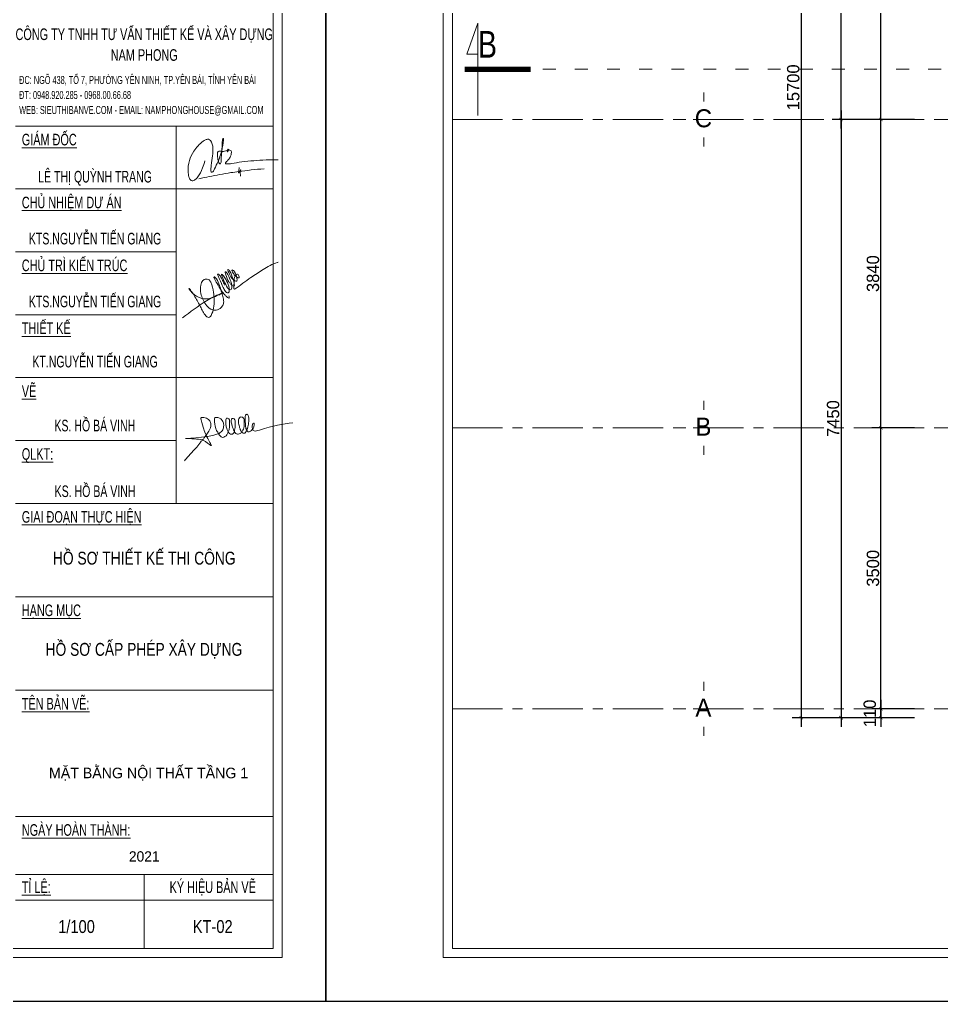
# Model space of a CAD drawing. Header units: millimetres. Extents: x 1832547 to 2001569, y -558009 to -417808.
# Drawn here: x 1906269 to 1917747, y -484525 to -472298 of the extents above; entities that cross this region are included whole.
import ezdxf
from ezdxf.enums import TextEntityAlignment as Align

# ---------------------------------------------------------------- set-up
doc = ezdxf.new("R2010")
doc.units = ezdxf.units.MM
doc.header["$MEASUREMENT"] = 0
doc.linetypes.add('ACAD_ISO03W100', pattern=[30, 12, -18])
doc.linetypes.add('CENTER', pattern=[2, 1.25, -0.25, 0.25, -0.25])
doc.layers.get('0').update_dxf_attribs({"linetype": 'CONTINUOUS'})
doc.layers.get('DEFPOINTS').update_dxf_attribs({"linetype": 'CONTINUOUS'})
for name, color, linetype, lineweight in [('AUDIT_I_120404221301-0', 7, 'CONTINUOUS', 15), ('AUDIT_I_160126172308-0', 7, 'CONTINUOUS', 5), ('CA. TUONG', 30, 'CONTINUOUS', 30), ('CA.cat 30', 30, 'CONTINUOUS', 35), ('CA.dim 08', 8, 'CONTINUOUS', 13), ('CA.noi that 15', 15, 'CONTINUOUS', 9), ('CA.thay 145', 145, 'CONTINUOUS', 18), ('CA.tim 67', 67, 'CENTER', 9), ('CA.vat lieu 08', 8, 'CONTINUOUS', 5)]:
    doc.layers.add(name, color=color, linetype=linetype, lineweight=lineweight)
doc.styles.add('CA.JSC1', font='Vhavan.ttf', dxfattribs={"width": 0.8})
doc.styles.get("Standard").update_dxf_attribs({"font": 'roman.shx'})
doc.styles.add('VH01-VNAVANTH', font='Vhavan.ttf', dxfattribs={"width": 0.8})
doc.styles.add('VH02-VNARIALH', font='Vharial.ttf', dxfattribs={"width": 0.8})
doc.dimstyles.new('CA 70', dxfattribs={"dimscale": 0.7, "dimtxt": 220, "dimasz": 60, "dimexe": 160, "dimexo": 0, "dimgap": 30, "dimtad": 1, "dimdec": 0, "dimrnd": 5, "dimzin": 0, "dimdsep": 46, "dimtxsty": 'Standard', "dimblk": 'ARCHTICK', "dimcen": 0.09, "dimdle": 160, "dimclrd": 256, "dimclre": 256, "dimclrt": 255, "dimadec": 0, "dimazin": 0, "dimtfac": 1, "dimtdec": 0, "dimtix": 1, "dimtmove": 2, "dimatfit": 3, "dimldrblk": 'DOT', "dimfxl": 600, "dimfxlon": 1, "dimtolj": 1, "dimtzin": 0, "dimarcsym": 0})

# ---------------------------------------------------------------- blocks, each defined once
blk = doc.blocks.new('A$C2d76a15f')
at = {"color": 4, "linetype": 'Continuous', "lineweight": 18}
for p, q in [((1212.381184990983, 19312.80984569415), (1212.381184990983, 452.5398463322053)), ((27498.47177620605, 452.5398463322053), (27498.47177620605, 19312.80984569415)), ((1212.381184990983, 452.5398463322053), (27498.47177620605, 452.5398463322053))]:
    blk.add_line(p, q, dxfattribs=at)
for p, q in [((1305.551184986718, 19219.63984569728), (1305.551184986718, 545.7098463290749)), ((27405.30177621031, 545.7098463290749), (27405.30177621031, 19219.63984569728)), ((24743.30177632347, 9041.48416849156), (27405.30177621031, 9041.48416849156)), ((26405.40177626116, 5144.28509870905), (26405.40177626116, 9041.48416849156)), ((24743.30177632347, 8391.950990194484), (27405.30177621031, 8391.950990194484)), ((24743.30177632347, 7742.417811897409), (26405.40177626116, 7742.417811897409)), ((24743.30177632347, 7092.884633600333), (26405.40177626116, 7092.884633600333)), ((24743.30177632347, 6443.351455303244), (27405.30177621031, 6443.351455303244)), ((24743.30177632347, 5793.818277006154), (26405.40177626116, 5793.818277006154)), ((24743.30177632347, 5144.28509870905), (27405.30177621031, 5144.28509870905)), ((24743.30177632347, 4179.310098741626), (27405.30177621031, 4179.310098741626)), ((24743.30177632347, 3214.335098774187), (27405.30177621031, 3214.335098774187)), ((24743.30177632347, 1909.98484628294), (27405.30177621031, 1909.98484628294)), ((24743.30177632347, 1311.034846303213), (27405.30177621031, 1311.034846303213)), ((26074.30177626666, 1311.034846303213), (26074.30177626666, 545.7098463290749)), ((24743.30177632347, 1044.834846312209), (27405.30177621031, 1044.834846312209)), ((1305.551184986718, 545.7098463290749), (27405.30177621031, 545.7098463290749))]:
    blk.add_line(p, q)
for points, knots in [([(26700.51062064274, 8682.286615743666), (26693.27915075907, 8657.577034529339), (26676.19068431454, 8599.18657501941), (26642.87168603581, 8530.9861963929), (26603.43756642931, 8488.231603946424), (26573.7083052872, 8472.472891910415), (26544.24466995902, 8486.561809165338), (26533.41348718679, 8524.729181041901), (26521.55957998761, 8590.841314240457), (26535.48638708565, 8684.536757357288), (26585.68955796731, 8794.936207564759), (26651.77927416484, 8864.75663179086), (26706.96060644393, 8899.427570870177), (26736.05195436937, 8910.659230527071), (26776.20156440751, 8879.613074744268), (26785.69947273348, 8813.520856459074), (26780.66819504646, 8728.357880329822), (26768.09504733195, 8657.605917526544), (26764.21638708938, 8602.415429204244), (26760.03177246324, 8576.594729033804), (26772.52559759127, 8560.77127225972), (26790.80063075612, 8575.10113948607), (26806.5156739733, 8612.676666178359), (26836.97996750836, 8672.283911502871), (26864.76752394671, 8748.973206990311), (26883.46125731133, 8815.412509105136), (26889.16695294109, 8870.123637538076), (26892.83962689027, 8896.839007093378), (26893.19427611, 8910.643603303452), (26890.9534157395, 8913.463513712508), (26885.23694312172, 8912.999861334376), (26880.1972926035, 8887.347355517293), (26881.13270681155, 8838.360354773362), (26874.25934882013, 8774.548257810418), (26869.31751166719, 8717.346536018507), (26867.09536521266, 8685.848526290178), (26869.09821702458, 8660.501737010509), (26860.91819522913, 8650.055314913003), (26852.38053319282, 8650.937668073846), (26836.8924605352, 8677.274734824867), (26831.43068128797, 8714.208965242507), (26831.70708521312, 8751.509174324627), (26832.16271116221, 8779.762754279172), (26859.15732537746, 8786.050511442721), (26877.20829654924, 8779.230475503737), (26897.8793353371, 8779.251153838182), (26911.46210377137, 8783.225040126666), (26921.39720706333, 8786.048796931917), (26924.28930128593, 8786.874879099234)], [0, 0, 0, 0, 77.43020105704774, 182.9729520889485, 221.5634988640115, 254.0738561070203, 273.4732248776299, 310.8004381771628, 364.6855357734058, 478.5188780409183, 585.2329443268654, 727.2494540797413, 754.5423705852128, 784.6359587338903, 811.3547450131508, 892.0545099003298, 970.7462896731199, 1071.05830362412, 1104.9077764637, 1138.757441714586, 1145.567641414259, 1156.896483759381, 1193.092917529237, 1277.403519722404, 1351.295607281997, 1439.376213452659, 1483.221512953663, 1515.59048070294, 1521.284299969485, 1523.562516171777, 1525.174405793486, 1537.064812683308, 1585.484469452166, 1691.273535403958, 1719.559231162268, 1758.050135403835, 1787.620208220077, 1791.037532523577, 1795.06659578667, 1810.454598944566, 1874.219404269593, 1906.277739862191, 1927.618488263861, 1947.515433056496, 1976.002611393272, 1986.47747103342, 2008.762481164087, 2017.886037774015, 2017.886037774015, 2017.886037774015, 2017.886037774015]), ([(26946.42877981481, 8793.33724655658), (26950.7161364541, 8794.444527585256), (26960.04003317171, 8795.832446321698), (26977.16460016572, 8782.638627975954), (26973.69567239182, 8747.373395205608), (26959.94874229806, 8712.46411283427), (26936.47971109078, 8683.587674688515), (26921.41978469242, 8669.904067730391), (26912.40685729553, 8661.60876001217), (26914.36799269987, 8653.05688687376), (26940.38283298824, 8648.920782238753), (26993.23361924091, 8655.79203158963), (27088.5712333847, 8675.097918326646), (27207.01851407185, 8683.399916109483), (27306.18313875419, 8691.89541093824), (27389.23646081636, 8692.634968541974), (27430.56999131969, 8693.374946851049), (27456.17836230743, 8693.833403673654)], [2040.630842238986, 2040.630842238986, 2040.630842238986, 2040.630842238986, 2053.459691492825, 2068.443977813841, 2097.532026951467, 2148.525748159222, 2183.494153064269, 2205.71460663128, 2212.642823352846, 2216.748553037186, 2229.020190561912, 2279.839603953838, 2387.663464538568, 2513.136944849686, 2638.287081472929, 2685.469737396556, 2762.306538694573, 2762.306538694573, 2762.306538694573, 2762.306538694573])]:
    blk.add_open_spline(points, degree=3, knots=knots)
for points in [[(26924.28930128593, 8786.874879099238), (26934.83314562554, 8791.358022729473), (26938.76397128665, 8794.313837132388), (26942.42240419486, 8798.90708174261), (26942.85044994936, 8800.38498894406), (26942.85044994936, 8801.55177474198), (26942.53914394611, 8802.057338969273), (26941.48833934261, 8802.212931884904), (26939.28129725339, 8800.986163890528), (26937.03548875623, 8797.37853436239), (26935.27484772829, 8790.940951858449), (26934.55987181797, 8781.343315318416), (26935.69364240815, 8774.949896109654), (26936.0175768625, 8774.059698463607), (26936.50347854404, 8773.655092455272), (26936.91654636819, 8774.521709560067), (26937.06500408956, 8775.687851080904), (26937.765148912, 8781.242936948824), (26938.57043293177, 8784.969306743413), (26941.4877519728, 8790.124167687172), (26946.42877981481, 8793.33724655658)], [(26639.1943852695, 8497.623268185169), (26852.63870324718, 8540.607888920218), (26969.50532635388, 8560.072466023412), (27049.85135000344, 8570.615867209039), (27177.26904398418, 8587.647589617802), (27311.99068164542, 8600.624038780967)], [(27055.53239087824, 8612.78947195159), (27047.8051004018, 8564.427907962163), (27047.60069570527, 8560.75185620779), (27048.21390979477, 8559.730741458377), (27051.48350388381, 8560.139341984628), (27061.29272667836, 8569.32937472903), (27069.46715242834, 8581.582751721537), (27071.51075886579, 8586.688325468422), (27070.28477121429, 8588.526447987184), (27067.4235459908, 8587.096925994672), (27065.37993955335, 8581.174344478437), (27069.70283456763, 8523.722868403347)], [(27002.62057105113, 7434.156458246023), (27000.51661236491, 7373.393114480668), (27000.94128074293, 7363.751456386406), (27001.78286421745, 7359.966895485648), (27004.72840637818, 7357.023348118384), (27011.88186591143, 7359.125881952154), (27091.83211977794, 7417.576322530491), (27175.9673835941, 7477.408969392343), (27303.04613582163, 7560.669309208981), (27447.79814101367, 7632.155459556596), (27456.21397575868, 7634.678500157113)], [(26903.66614295069, 7397.699936401212), (26882.96850821514, 7447.823583723277), (26866.79463418376, 7479.486968357029), (26854.19255601255, 7498.713613933307), (26841.12598578964, 7510.057709792582), (26832.72636245159, 7513.029399182828), (26832.30960711247, 7507.442494744146), (26837.05729259951, 7493.504784625751), (26851.47679292438, 7459.244813242001), (26890.24944157959, 7375.493251603681), (26914.14822723965, 7331.498842510349), (26933.8542496685, 7317.672063567077), (26946.01315731245, 7321.023979520829), (26952.72168420893, 7341.554744998122), (26951.04450843208, 7367.951344066161), (26925.4687232061, 7441.694422807785), (26899.05417388074, 7485.688831901116), (26883.54091468306, 7503.705525114896), (26876.41318194784, 7509.571513332143), (26874.73618238192, 7510.409511648901), (26873.47821244382, 7508.733515015403), (26873.8975944935, 7504.124562929886), (26899.89276176916, 7437.504431224033), (26935.9506312841, 7370.884299518164), (26958.17224116732, 7351.610570172636), (26971.58911874935, 7352.448568489393), (26979.13605732337, 7370.465339016415), (26979.13605732337, 7390.99602718045), (26967.81556135692, 7437.923469039026), (26940.56260035406, 7501.610567979633), (26921.69516581363, 7532.197158631439), (26914.5674330784, 7537.225148531948), (26911.21325773561, 7536.387150215191), (26910.37466984718, 7529.683240994429), (26916.66381469399, 7504.543523431636), (26948.52892097775, 7432.895479138517), (26966.55776762972, 7409.85079602423), (26987.94096583545, 7390.158106176952), (27002.19643130594, 7386.806112909942), (27004.71201876028, 7411.526792657727), (26995.90728645914, 7446.72233539505), (26968.65414924534, 7524.65525109392), (26955.65665371298, 7546.862013204713), (26945.17474563495, 7556.498877877477), (26939.72401246564, 7559.012795514487), (26938.46621873847, 7552.727924108716), (26946.85174520087, 7527.169246044175), (26979.97464521179, 7470.185979011087), (27001.77704925623, 7448.817292530295), (27021.48307168511, 7440.437386676036), (27031.12656808565, 7442.532343811281), (27031.96515597407, 7466.834063057335), (27023.16024746196, 7501.191607477884), (27007.64698826433, 7534.292193079946), (26994.649316521, 7550.213929158463), (26983.32882055455, 7555.241841745728), (26979.97464521179, 7552.727924108716), (26980.81323310021, 7545.604977072964), (26993.39152279383, 7521.30333514017), (27016.03251472673, 7492.811701623627), (27037.83491877121, 7477.727886548588), (27046.63982728329, 7473.53797227808), (27051.25179635324, 7474.375970594838), (27053.76756001855, 7483.59379745261), (27048.73620889891, 7502.867604111381), (27038.67350665963, 7512.085430969155), (27030.28798019719, 7511.247432652397), (27017.70969050358, 7501.610567979633), (27005.55060664871, 7473.956932779845), (27003.45422503311, 7457.197198384554)], [(26469.56607406109, 7061.230584942889), (26716.46967874416, 7234.478522398442), (26863.89075112385, 7310.196877364315), (26877.65018278347, 7315.159228315573), (26880.13880996321, 7315.780981472079), (26882.21263657782, 7315.366505138822), (26872.67292842404, 7309.149128200308), (26835.55109722167, 7293.191286834035), (26801.53991783578, 7278.476951780754), (26748.65689863583, 7258.788668788728), (26724.52058062155, 7256.063763292474), (26652.9229017707, 7266.87934577474), (26603.80339593931, 7291.838459585528), (26569.25336348284, 7319.709499644332), (26545.94241753612, 7347.164594418127), (26538.03336546967, 7357.980176900393), (26536.36834824803, 7362.971984199901), (26536.36834824803, 7363.388006798157), (26537.20076875336, 7364.219974681406), (26545.94241753612, 7356.73226373215), (26564.25813560696, 7332.189095206357), (26598.39195781077, 7276.863037687001), (26654.93857877336, 7175.249073513092), (26680.00458573474, 7126.820517592507), (26711.33876844046, 7080.865831045436), (26730.55615791816, 7066.671272971907), (26748.52015894229, 7067.088764521901), (26764.81315157269, 7085.458160782182), (26791.13272319854, 7161.858341299814), (26797.39913683342, 7246.190783954204), (26789.45607605453, 7323.536892085594), (26760.63007994345, 7427.491205650262), (26736.81728522466, 7457.132796447313), (26711.33330590115, 7460.890220397318), (26679.58291294278, 7445.443187673793), (26657.44112661776, 7398.684597953214), (26659.94772731392, 7310.594808662061), (26710.49771359879, 7198.708232960618), (26761.04787609466, 7149.444693940048), (26801.15366344381, 7139.424974053274), (26858.80583187686, 7157.376956076805), (26885.12522729181, 7188.688513073863), (26894.73401013613, 7227.097349107675), (26886.37861574534, 7279.700743215015), (26851.2566025606, 7394.34802044746), (26820.23008416531, 7461.806150470071), (26804.71682496763, 7478.984922680354), (26795.91191645552, 7482.755876449095), (26794.23491688961, 7481.079879815599), (26795.49271061677, 7472.281013459591), (26826.10002317336, 7415.716706928235), (26873.8975944935, 7338.202751731113), (26903.60298611452, 7300.443397741736), (26925.98138473455, 7277.764852149292), (26941.51741414856, 7265.582080184173), (26950.62530259334, 7263.202791484226), (26952.19782960429, 7274.061857283579), (26949.63615723989, 7288.204401013709)], [(26491.47503392561, 5584.548696008467), (26516.12261559337, 5616.199414702014), (26545.46227657376, 5647.85013339545), (26567.75977136313, 5673.639019526274), (26607.35544359809, 5714.667611271695), (26631.13387078419, 5741.628863915087), (26651.08667499169, 5769.763542119258), (26662.82092049494, 5785.00218868553), (26674.33706741496, 5796.724794762537), (26685.08939942656, 5808.447400839657), (26701.55013639628, 5830.720246481106), (26752.07835335209, 5912.029741843895), (26761.46790827303, 5969.469346668155), (26745.03888530954, 6003.464798386723), (26703.96228067784, 6028.081318004982), (26660.5382873158, 6025.737644028284), (26661.71198168099, 6005.80847236342), (26688.98486131935, 5911.538343414024), (26752.01899409695, 5773.623773319119), (26768.15661708041, 5740.169495302357), (26707.11319058775, 5781.676540427332), (26654.46800945229, 5803.368623969194), (26503.16071276544, 5814.104837072671), (26833.29530527128, 5861.424175958515), (26879.18810402199, 5892.47653233982), (26893.99284191027, 5935.359517728828), (26893.99284191027, 5964.933442627334), (26888.07310527339, 5981.199366083549), (26880.669387255, 5998.944780070999), (26871.78708415164, 6010.774350030379), (26858.46362949639, 6021.125488506958), (26845.14017484113, 6027.040273486593), (26824.41300216793, 6031.47662698354), (26815.53069906458, 6031.47662698354), (26808.12967919423, 6031.47662698354), (26800.72596117585, 6021.125488506958), (26799.24737609042, 6006.337996533544), (26799.24737609042, 5995.986858056963), (26800.72596117585, 5979.720934600749), (26803.68852764233, 5957.540226164789), (26809.6082642792, 5929.444732749194), (26817.01198229759, 5904.3061022992), (26827.37556863441, 5888.040178842984), (26839.21774005621, 5868.81739242106), (26849.58132639303, 5851.073037481935), (26861.42349781482, 5837.763976991431), (26868.82721583321, 5830.370760528886), (26883.63195372149, 5825.934407032051), (26905.83771148055, 5833.32868254292), (26919.16116613536, 5842.200330488266), (26931.46856268993, 5859.94468542739), (26942.3773439759, 5884.662623807279), (26950.24922699778, 5908.742455796035), (26953.23634594693, 5925.132727378097), (26956.1716617827, 5954.583363199079), (26956.1716617827, 5978.24250311795), (26956.1716617827, 5998.944780070999), (26948.77064191236, 6016.689135010124), (26933.4312899617, 6024.780736148965), (26925.56615821211, 6023.257537055996), (26916.20129781692, 6006.337996533544), (26916.20129781692, 5981.199366083549), (26918.26282158917, 5955.259120793317), (26921.96071355022, 5934.528489161145), (26945.80807544588, 5876.210608883605), (26966.53524811952, 5859.94468542739), (26984.29985432624, 5858.46625394448), (27000.78981430581, 5873.195419285682), (27005.02702699988, 5886.561747360185), (27013.0284144321, 5942.341636283559), (27012.10394144183, 5983.40319482093), (27009.40874710768, 6006.910153878343), (26993.37102778761, 6020.802478763193), (26975.11805679872, 6012.780187586651), (26972.92716065033, 5984.33626726705), (26982.41924519418, 5944.2237523359), (27003.59431042983, 5888.066655051441), (27026.95757366582, 5862.540412909084), (27045.94174275352, 5860.35241903826), (27064.19741189046, 5866.186716344201), (27086.57379648103, 5887.155376933564), (27104.84231284751, 5936.62719859197), (27107.36021610326, 5984.294428333131), (27096.61296155154, 6028.699802235618), (27065.95804879567, 6034.92999535599), (27052.16906825869, 6018.834766947174), (27047.23145748137, 5982.662970889688), (27056.79154352969, 5936.292051232096), (27066.75451783328, 5907.316159259391), (27088.38091210797, 5872.504998741404), (27104.84231284751, 5867.571951573074), (27129.53306488259, 5892.235069318295), (27139.40828643768, 5918.540771039121), (27147.64033588125, 5948.135876904346), (27152.56694533131, 5975.862819167648), (27154.22381691767, 6004.037743538723), (27154.22381691767, 6027.055100163363), (27149.28620614036, 6050.07351583633), (27137.76241617813, 6063.22689622096), (27127.04437946653, 6062.631153335657), (27117.35163572966, 6041.562933252056), (27116.4342740701, 6022.336595759963), (27116.87517657256, 6005.416662568648), (27117.87787420055, 5985.496243220803), (27119.65784332751, 5951.424222000533), (27121.30371358662, 5936.62719859197), (27124.59545410528, 5918.540771039121), (27137.76241617813, 5893.878712342225), (27144.34859536304, 5884.013677053781), (27159.16142769544, 5884.013677053781), (27180.56043921231, 5897.1670574383), (27201.95945072918, 5925.117461231382), (27209.65670815161, 5957.538518018138), (27208.5429317656, 5969.509590505057), (27203.60532098829, 5972.797935601242), (27192.28372726342, 5959.415509808671), (27190.14321672521, 5927.692998194558), (27193.7300994332, 5907.032092726746), (27197.02183995141, 5900.455402534486), (27264.18413911699, 5901.728378639364), (27607.82011377229, 5976.548798900892)]]:
    blk.add_spline(points, degree=3)
at = {"layer": 'DEFPOINTS', "ltscale": 600}
for p, q in [((-0.0003083094488829374, -0.0001536530908197165), (-0.0003083094488829374, 19765.34984567884)), ((27950.99969050125, 19765.34984567884), (27950.99969050125, -0.0001536530908197165)), ((27950.99969050125, -0.0001536530908197165), (-0.0003083094488829374, -0.0001536530908197165)), ((-0.0003083094488829374, -0.0001536530908197165), (-0.0003083094488829374, -0.0001536530908197165))]:
    blk.add_line(p, q, dxfattribs=at)
at = {"color": 140, "linetype": 'Continuous', "lineweight": 18, "style": 'VH01-VNAVANTH'}
for s, height, width, p in [('c«ng ty tnhh t\xad vÊn thiÕt kÕ vµ x©y dùng', 119.7899999959554, 0.7, (26074.30177626689, 9929.863683867152)), ('nam phong', 119.7899999959554, 0.7, (26074.30177626689, 9715.61743369454)), ('lª thÞ quúnh trang', 119.7899999959482, 0.6800000000164605, (25566.45759326709, 8458.500990192231)), ('kts.nguyÔn tiÕn giang', 119.7899999959518, 0.6800000000164399, (25566.45759326709, 7818.950311894805)), ('kts.nguyÔn tiÕn giang', 119.7899999959518, 0.6800000000164399, (25566.45759326709, 7169.417133597701)), ('kt.nguyÔn tiÕn giang', 119.7899999959554, 0.6800000000164192, (25566.45759326709, 6548.500455299669)), ('ks. Hå B¸ VINH', 119.7899999959518, 0.6800000000164399, (25564.18151373463, 5887.751164316287)), ('ks. Hå B¸ VINH', 119.7899999959518, 0.6800000000164399, (25566.45759326709, 5209.504098706821)), ('hå s¬ thiÕt kÕ thi c«ng', 133.0999999955002, 0.8, (26074.30177626689, 4511.567431381802)), ('hå s¬ cÊp phÐp x©y dùng', 133.0999999955002, 0.8, (26071.12395895924, 3569.369051769841))]:
    blk.add_text(s, height=height, dxfattribs=dict(at, width=width)).set_placement(p, align=Align.CENTER)
at = {"color": 8, "linetype": 'Continuous', "lineweight": 18, "style": 'VH02-VNARIALH', "width": 0.65}
for s, p in [('®c: ngâ 438, tæ 7, ph\xadêng yªn ninh, tp.yªn b¸i, tØnh yªn b¸i', (24782.78872893215, 9475.982923332223)), ('®t: 0948.920.285 - 0968.00.66.68', (24782.78872893215, 9320.921423337422)), ('web: sieuthibanve.com - email: namphonghouse@gmail.com', (24782.78872893215, 9165.859923342636))]:
    blk.add_text(s, height=83.18749999718784, dxfattribs=at).set_placement(p)
at = {"color": 140, "linetype": 'Continuous', "lineweight": 18, "style": 'VH01-VNAVANTH', "width": 0.7}
for s, p in [('%%ugi¸m ®èc', (24809.85177632049, 8841.834168498302)), ('%%Uchñ nhiÖm dù ¸n', (24809.85177632049, 8192.300990201213)), ('%%Uchñ tr× kiÕn tróc', (24809.85177632049, 7542.767811904137)), ('%%uthiÕt kÕ', (24809.85177632049, 6893.234633607091)), ('%%uvÏ', (24809.85177632049, 6243.701455309943)), ('%%uQLKT:', (24809.85177632049, 5594.168277012868)), ('%%Ugiai ®o¹n thùc hiÖn', (24809.85177632049, 4944.635098715749)), ('%%Uh¹ng môc', (24809.85177632049, 3979.66009874834)), ('%%uTªn b¶n vÏ:', (24809.85177632049, 3014.685098780901)), ('%%uNgµy hoµn thµnh:', (24809.85177632049, 1710.334846289712)), ('%%uTØ lÖ:', (24809.85177632049, 1119.411211757266)), ('ký hiÖu b¶n vÏ', (26336.27642320842, 1119.411211757266))]:
    blk.add_text(s, height=119.7899999959554, dxfattribs=at).set_placement(p)
at = {"color": 140, "linetype": 'Continuous', "lineweight": 18, "style": 'VH01-VNAVANTH'}
blk.add_text('2021', height=106.4799999902025, dxfattribs=at).set_placement((26074.30177626689, 1444.01425139379), align=Align.CENTER)
blk = doc.blocks.new('_ArchTick')
at = {"color": 1, "linetype": 'ByBlock', "const_width": 0.150000081}
blk.add_lwpolyline([(-0.5000002699998733, -0.5000002699998733), (0.5000002699998733, 0.5000002699998733)], dxfattribs=at)
blk = doc.blocks.new('*D685')
at = {"layer": 'CA.dim 08', "lineweight": -2, "transparency": 16777216}
for p, q in [((1916994.110690268, -480993.8322519306), (1916994.110690268, -477269.8312416234)), ((1917414.110690268, -477381.8312416234), (1916882.110690268, -477381.8312416234)), ((1917414.110690268, -480881.8322519306), (1916882.110690268, -480881.8322519306))]:
    blk.add_line(p, q, dxfattribs=at)
at = {"layer": 'DEFPOINTS', "color": 0, "transparency": 16777216}
for p in [(1916994.110690268, -477381.8312416234), (1917623.90088721, -477381.8312416234), (1917623.90088721, -480881.8322519306)]:
    blk.add_point(p, dxfattribs=at)
at = {"layer": 'CA.dim 08', "lineweight": -2, "transparency": 16777216, "xscale": 42, "yscale": 42, "zscale": 42}
for p, rotation in [((1916994.110690268, -477381.8312416234), 90), ((1916994.110690268, -480881.8322519306), 270)]:
    blk.add_blockref('_ArchTick', p, dxfattribs=dict(at, rotation=rotation))
at = {"layer": 'CA.dim 08', "color": 255, "transparency": 16777216, "insert": (1916896.110690267, -479131.8317467774), "char_height": 154, "attachment_point": 5, "rotation": 90}
blk.add_mtext('\\A1;3500', dxfattribs=at)
blk = doc.blocks.new('_DOT')
at = {"color": 1, "linetype": 'ByBlock'}
blk.add_line((-0.5, 0), (-1, 0), dxfattribs=at)
at = {"color": 1, "linetype": 'ByBlock', "const_width": 0.5}
blk.add_lwpolyline([(-0.25, 0, 1), (0.25, 0, 1)], format="xyb", close=True, dxfattribs=at)
blk = doc.blocks.new('*D686')
at = {"layer": 'CA.dim 08', "lineweight": -2, "transparency": 16777216}
for p, q in [((1917414.110690267, -473541.8319944379), (1916882.110690267, -473541.8319944379)), ((1916994.110690267, -477493.8312416234), (1916994.110690267, -473429.8319944379)), ((1917414.110690267, -477381.8312416234), (1916882.110690267, -477381.8312416234))]:
    blk.add_line(p, q, dxfattribs=at)
at = {"layer": 'DEFPOINTS', "color": 0, "transparency": 16777216}
for p in [(1916994.110690267, -473541.8319944379), (1917623.90088721, -473541.8319944379), (1917623.90088721, -477381.8312416234)]:
    blk.add_point(p, dxfattribs=at)
at = {"layer": 'CA.dim 08', "lineweight": -2, "transparency": 16777216, "xscale": 42, "yscale": 42, "zscale": 42}
for p, rotation in [((1916994.110690267, -473541.8319944379), 90), ((1916994.110690267, -477381.8312416234), 270)]:
    blk.add_blockref('_ArchTick', p, dxfattribs=dict(at, rotation=rotation))
at = {"layer": 'CA.dim 08', "color": 255, "transparency": 16777216, "insert": (1916896.110690267, -475461.8316180311), "char_height": 154, "attachment_point": 5, "rotation": 90}
blk.add_mtext('\\A1;3840', dxfattribs=at)
blk = doc.blocks.new('*D687')
at = {"layer": 'CA.dim 08', "lineweight": -2, "transparency": 16777216}
for p, q in [((1916994.110690258, -473653.8319944379), (1916994.110690258, -470169.8312453604)), ((1917414.110690258, -470281.8312453604), (1916882.110690258, -470281.8312453604)), ((1917414.110690258, -473541.8319944379), (1916882.110690258, -473541.8319944379))]:
    blk.add_line(p, q, dxfattribs=at)
at = {"layer": 'DEFPOINTS', "color": 0, "transparency": 16777216}
for p in [(1916994.110690258, -470281.8312453604), (1917623.90088721, -470281.8312453604), (1917623.90088721, -473541.8319944379)]:
    blk.add_point(p, dxfattribs=at)
at = {"layer": 'CA.dim 08', "lineweight": -2, "transparency": 16777216, "xscale": 42, "yscale": 42, "zscale": 42}
for p, rotation in [((1916994.110690258, -470281.8312453604), 90), ((1916994.110690258, -473541.8319944379), 270)]:
    blk.add_blockref('_ArchTick', p, dxfattribs=dict(at, rotation=rotation))
at = {"layer": 'CA.dim 08', "color": 255, "transparency": 16777216, "insert": (1916896.110690258, -471911.8316198995), "char_height": 154, "attachment_point": 5, "rotation": 90}
blk.add_mtext('\\A1;3260', dxfattribs=at)
blk = doc.blocks.new('*D690')
at = {"layer": 'CA.dim 08', "lineweight": -2, "transparency": 16777216}
for p, q in [((1916917.629857688, -473541.8319944381), (1916385.629857688, -473541.8319944381)), ((1916497.629857688, -473429.8319944381), (1916497.629857688, -481103.8315198933)), ((1916917.629857688, -480991.8315198933), (1916385.629857688, -480991.8315198933))]:
    blk.add_line(p, q, dxfattribs=at)
at = {"layer": 'DEFPOINTS', "color": 0, "transparency": 16777216}
for p in [(1917623.90088721, -473541.8319944381), (1916497.629857688, -480991.8315198933), (1917623.90088721, -480991.8315198933)]:
    blk.add_point(p, dxfattribs=at)
at = {"layer": 'CA.dim 08', "lineweight": -2, "transparency": 16777216, "xscale": 42, "yscale": 42, "zscale": 42}
for p, rotation in [((1916497.629857688, -473541.8319944381), 90), ((1916497.629857688, -480991.8315198933), 270)]:
    blk.add_blockref('_ArchTick', p, dxfattribs=dict(at, rotation=rotation))
at = {"layer": 'CA.dim 08', "color": 255, "transparency": 16777216, "insert": (1916399.629857688, -477266.8317571661), "char_height": 154, "attachment_point": 5, "rotation": 90}
blk.add_mtext('\\A1;7450', dxfattribs=at)
blk = doc.blocks.new('*D691')
at = {"layer": 'CA.dim 08', "lineweight": -2, "transparency": 16777216}
for p, q in [((1916497.629857678, -473653.8319944381), (1916497.629857678, -465179.8312416236)), ((1916917.629857678, -465291.8312416236), (1916385.629857678, -465291.8312416236)), ((1916917.629857678, -473541.8319944381), (1916385.629857678, -473541.8319944381))]:
    blk.add_line(p, q, dxfattribs=at)
at = {"layer": 'DEFPOINTS', "color": 0, "transparency": 16777216}
for p in [(1916497.629857678, -465291.8312416236), (1917623.90088721, -465291.8312416236), (1917623.90088721, -473541.8319944381)]:
    blk.add_point(p, dxfattribs=at)
at = {"layer": 'CA.dim 08', "lineweight": -2, "transparency": 16777216, "xscale": 42, "yscale": 42, "zscale": 42}
for p, rotation in [((1916497.629857678, -465291.8312416236), 90), ((1916497.629857678, -473541.8319944381), 270)]:
    blk.add_blockref('_ArchTick', p, dxfattribs=dict(at, rotation=rotation))
at = {"layer": 'CA.dim 08', "color": 255, "transparency": 16777216, "insert": (1916399.629857677, -469416.8316180313), "char_height": 154, "attachment_point": 5, "rotation": 90}
blk.add_mtext('\\A1;8250', dxfattribs=at)
blk = doc.blocks.new('*D692')
at = {"layer": 'CA.dim 08', "lineweight": -2, "transparency": 16777216}
for p, q in [((1917414.110690271, -480881.8322519306), (1916882.110690271, -480881.8322519306)), ((1916994.110690271, -480769.8322519306), (1916994.110690271, -481103.8322519306)), ((1917414.110690271, -480991.8322519306), (1916882.110690271, -480991.8322519306))]:
    blk.add_line(p, q, dxfattribs=at)
at = {"layer": 'DEFPOINTS', "color": 0, "transparency": 16777216}
for p in [(1917623.90088721, -480881.8322519306), (1916994.110690271, -480991.8322519306), (1917623.90088721, -480991.8322519306)]:
    blk.add_point(p, dxfattribs=at)
at = {"layer": 'CA.dim 08', "lineweight": -2, "transparency": 16777216, "xscale": 42, "yscale": 42, "zscale": 42}
for p, rotation in [((1916994.110690271, -480881.8322519306), 90), ((1916994.110690271, -480991.8322519306), 270)]:
    blk.add_blockref('_ArchTick', p, dxfattribs=dict(at, rotation=rotation))
at = {"layer": 'CA.dim 08', "color": 255, "transparency": 16777216, "insert": (1916856.249122478, -480938.6686406553), "char_height": 154, "attachment_point": 5, "rotation": 90}
blk.add_mtext('\\A1;110', dxfattribs=at)
blk = doc.blocks.new('*D693')
at = {"layer": 'CA.dim 08', "lineweight": -2, "transparency": 16777216}
for p, q in [((1916001.149025105, -465179.8312416236), (1916001.149025105, -481103.8315198933)), ((1916421.149025105, -465291.8312416236), (1915889.149025105, -465291.8312416236)), ((1916421.149025105, -480991.8315198933), (1915889.149025105, -480991.8315198933))]:
    blk.add_line(p, q, dxfattribs=at)
at = {"layer": 'DEFPOINTS', "color": 0, "transparency": 16777216}
for p in [(1917623.90088721, -465291.8312416236), (1916001.149025105, -480991.8315198933), (1917623.90088721, -480991.8315198933)]:
    blk.add_point(p, dxfattribs=at)
at = {"layer": 'CA.dim 08', "lineweight": -2, "transparency": 16777216, "xscale": 42, "yscale": 42, "zscale": 42}
for p, rotation in [((1916001.149025105, -465291.8312416236), 90), ((1916001.149025105, -480991.8315198933), 270)]:
    blk.add_blockref('_ArchTick', p, dxfattribs=dict(at, rotation=rotation))
at = {"layer": 'CA.dim 08', "color": 255, "transparency": 16777216, "insert": (1915903.149025105, -473141.8313807588), "char_height": 154, "attachment_point": 5, "rotation": 90}
blk.add_mtext('\\A1;15700', dxfattribs=at)
blk = doc.blocks.new('FDBNDFJKBNFJKDNBFD')
at = {"layer": 'CA.vat lieu 08'}
for p, q in [((664804.5, -453296.5), (664804.5, -453401.4999928905)), ((664594.4999999624, -453611.5000042857), (664489.5000070457, -453611.5000042857)), ((665014.5000000377, -453611.5000042857), (665119.4999929544, -453611.5000042857)), ((664804.5, -453926.4999857516), (664804.5, -453821.4999928611))]:
    blk.add_line(p, q, dxfattribs=at)
blk = doc.blocks.new('vet cat')
at = {"layer": 'CA.cat 30', "const_width": 50}
blk.add_lwpolyline([(-82591.75442858088, -188552.374450662), (-81976.3102295734, -188552.374450662)], dxfattribs=at)
at = {"layer": 'CA.thay 145'}
blk.add_line((-82573.91274535611, -188410.7276975132), (-82468.66558877937, -188410.7276975132), dxfattribs=at)
blk.add_lwpolyline([(-82468.66558877937, -188983.1853899672), (-82468.66558877937, -188121.5635113568), (-82573.91274535611, -188410.7276975132)], dxfattribs=at)
blk = doc.blocks.new('1E3E')
at = {"layer": 'CA.thay 145', "color": 1, "linetype": 'ACAD_ISO03W100', "ltscale": 10}
blk.add_lwpolyline([(791912.3609028063, 808427.5687318591), (808756.5644132646, 808427.568731859)], dxfattribs=at)
at = {"layer": 'CA.cat 30'}
blk.add_blockref('vet cat', (874074.8961903048, 996979.943182521), dxfattribs=at)
at = {"layer": 'AUDIT_I_120404221301-0', "style": 'CA.JSC1', "width": 0.8}
blk.add_text('B', height=249.99999999891, dxfattribs=at).set_placement((791605.384919005, 808536.0201281306))
blk = doc.blocks.new('ỬT54')
at = {"layer": 'CA.tim 67', "ltscale": 500}
for p, q in [((1911657.268446233, -473541.8312624002), (1939836.286510009, -473541.8312624001)), ((1911657.268446233, -477381.8305095854), (1939836.286510009, -477381.8305095855)), ((1911657.268446233, -480881.8315198926), (1939836.286510009, -480881.8315198926))]:
    blk.add_line(p, q, dxfattribs=at)
at = {"layer": 'CA.dim 08', "xscale": -1.066666666666667, "yscale": 1.066666666666667, "zscale": 1.066666666666667}
for p in [(2623912.100526909, 10310.4354088377), (2623912.100526909, 6470.436161652397), (2623912.100526909, 2970.435151345169)]:
    blk.add_blockref('FDBNDFJKBNFJKDNBFD', p, dxfattribs=at)
at = {"layer": 'AUDIT_I_160126172308-0', "style": 'CA.JSC1'}
for s, p in [('c', (1914783.780121748, -473526.7913318626)), ('b', (1914783.780121748, -477366.7905790479)), ('a', (1914783.780121748, -480866.7915893551))]:
    blk.add_text(s, height=223.9999848960842, dxfattribs=at).set_placement(p, align=Align.MIDDLE)
at = {"layer": 'CA.dim 08'}
for base, p1, p2, picture, middle in [((1916001.149025105, -480991.8315198933), (1917623.900887209, -465291.8312416233), (1917623.900887209, -480991.8315198931), '*D693', (1915903.149025105, -473141.8313807588)), ((1916497.629857678, -465291.8312416236), (1917623.900887209, -473541.8319944379), (1917623.900887209, -465291.8312416233), '*D691', (1916399.629857677, -469416.8316180313)), ((1916994.110690258, -470281.8312453604), (1917623.900887209, -473541.8319944377), (1917623.900887209, -470281.8312453601), '*D687', (1916896.110690258, -471911.8316198995)), ((1916497.629857688, -480991.8315198933), (1917623.900887209, -473541.8319944379), (1917623.900887209, -480991.8315198931), '*D690', (1916399.629857688, -477266.8317571661)), ((1916994.110690267, -473541.8319944379), (1917623.900887209, -477381.8312416232), (1917623.900887209, -473541.8319944377), '*D686', (1916896.110690267, -475461.8316180311)), ((1916994.110690268, -477381.8312416234), (1917623.900887209, -480881.8322519303), (1917623.900887209, -477381.8312416232), '*D685', (1916896.110690267, -479131.8317467774))]:
    dim = blk.add_linear_dim(base=base, p1=p1, p2=p2, angle=90, dimstyle='CA 70', dxfattribs=at)
    dim.commit()
    dim.dimension.update_dxf_attribs({"geometry": picture, "text_midpoint": middle})
dim = blk.add_linear_dim(base=(1916994.110690271, -480991.8322519306), p1=(1917623.900887209, -480881.8322519303), p2=(1917623.900887209, -480991.8322519303), angle=90, dimstyle='CA 70', dxfattribs=at)
dim.commit()
dim.dimension.update_dxf_attribs({"geometry": '*D692', "text_midpoint": (1916856.249122478, -480938.6686406553), "dimtype": 160})

msp = doc.modelspace()

# ---------------------------------------------------------------- block references
at = {"layer": 'CA. TUONG'}
msp.add_blockref('ỬT54', (0, 0), dxfattribs=at)
at = {"layer": 'CA.noi that 15', "xscale": 1.333333333333333, "yscale": 1.333333333333333, "zscale": 1.333333333333333}
msp.add_blockref('1E3E', (856501.5729351984, -1550819.800602266), dxfattribs=at)
at = {"layer": 'CA.thay 145', "xscale": 1.205715468216754, "yscale": 1.205715468216754, "zscale": 1.205715468216754}
for p in [(1876382.192137254, -484525.0283744851), (1910083.145187947, -484525.0283744851)]:
    msp.add_blockref('A$C2d76a15f', p, dxfattribs=at)

# ---------------------------------------------------------------- texts
at = {"color": 5, "linetype": 'Continuous', "lineweight": 18, "style": 'VH01-VNAVANTH', "width": 0.8499999999505895}
for s, p in [('1/100', (1906977.055304358, -483673.6745853153)), ('kt-02', (1908673.106282505, -483673.6745853153))]:
    msp.add_text(s, height=160.4807288227749, dxfattribs=at).set_placement(p, align=Align.CENTER)
at = {"layer": 'AUDIT_I_160126172308-0', "style": 'CA.JSC1'}
msp.add_text('mÆt b»ng néi thÊt tÇng 1', height=132, dxfattribs=at).set_placement((1907874.659987828, -481746.5700491774), align=Align.CENTER)

doc.saveas('drawing.dxf')
